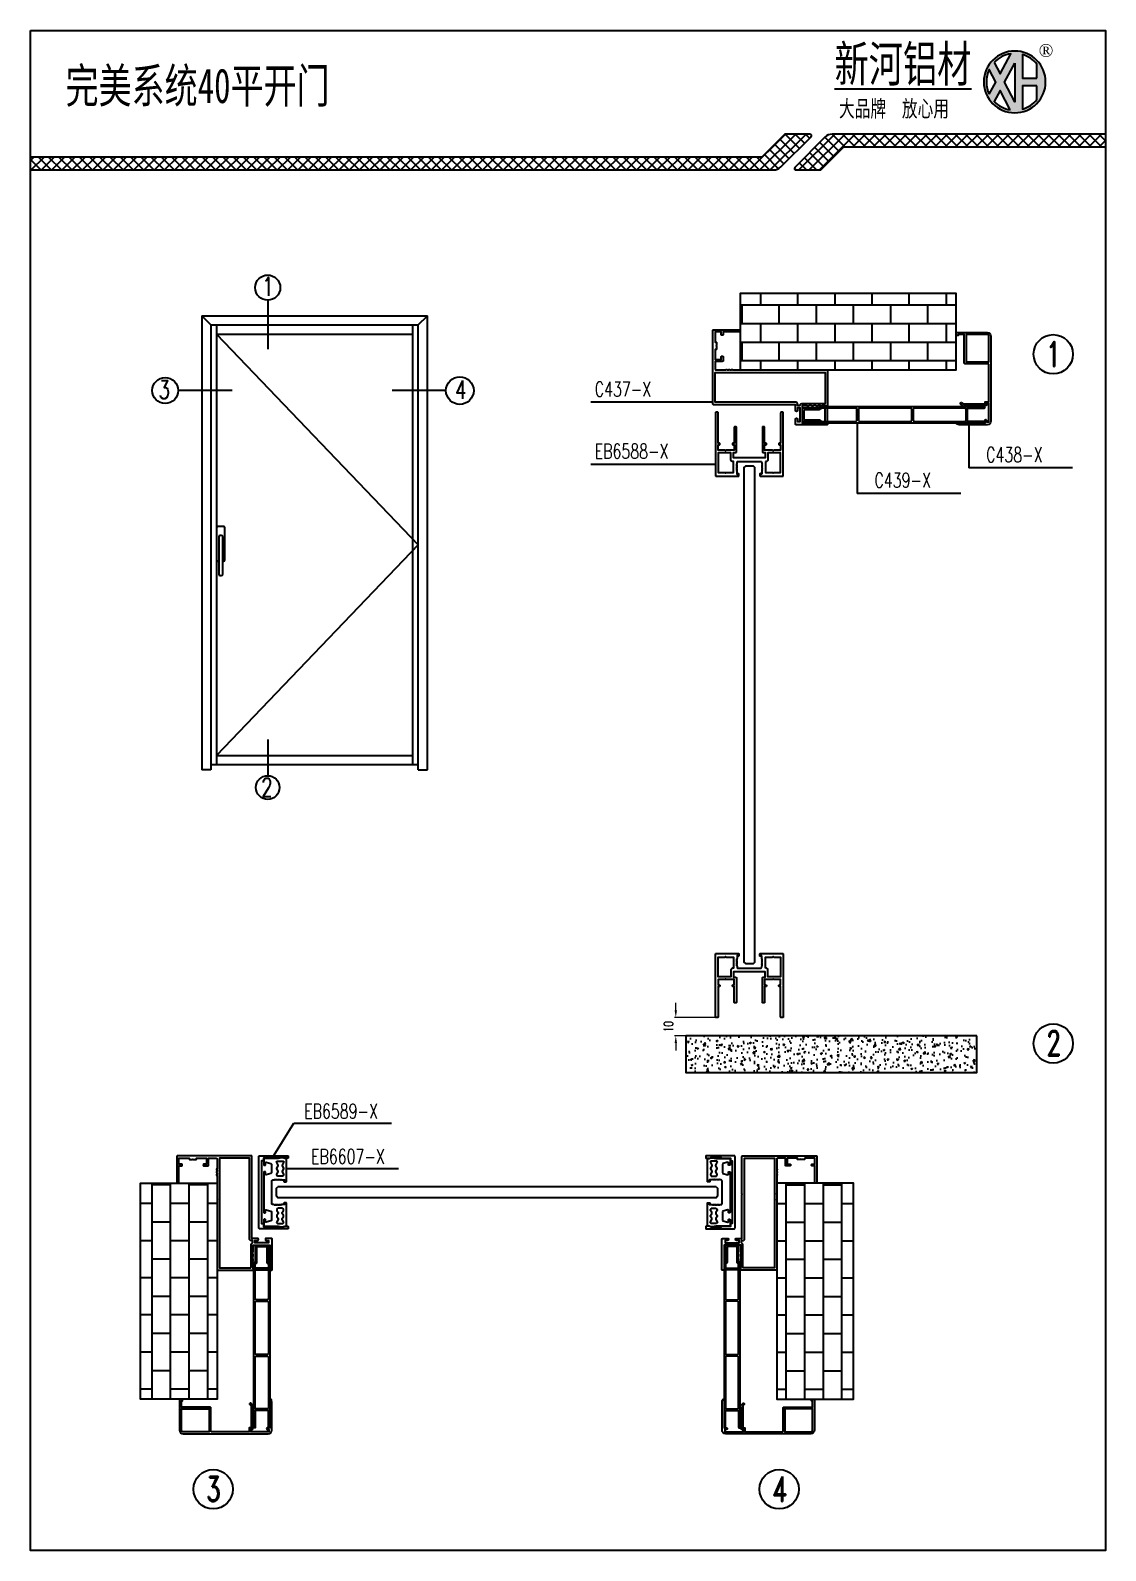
# Model space of a CAD drawing. Header units: millimetres. Extents: x 4423 to 13326, y -1516 to 5738.
# Drawn here: x 6052 to 6640, y 1513 to 2345 of the extents above; entities that cross this region are included whole.
import ezdxf

# ---------------------------------------------------------------- set-up
doc = ezdxf.new("R2010")
doc.units = ezdxf.units.MM
doc.header["$LTSCALE"] = 0.5
for name, color, linetype in [('墙体', 2, 'Continuous'), ('玻璃', 4, 'Continuous'), ('铝型材', 1, 'Continuous')]:
    doc.layers.add(name, color=color, linetype=linetype)
doc.styles.add('CTXT', font='romand.shx', dxfattribs={"width": 0.7, "height": 5})
doc.styles.add('宋体', font='', dxfattribs={"height": 3})
doc.styles.add('汇总标注', font='romand.shx', dxfattribs={"width": 0.7, "height": 5})
doc.styles.get('宋体').set_extended_font_data('SimSun')
doc.dimstyles.new('1汇总比例', dxfattribs={"dimscale": 0, "dimtxt": 5, "dimasz": 4, "dimexe": 0.7, "dimexo": 0.625, "dimgap": 1.5, "dimtad": 1, "dimzin": 9, "dimdsep": 46, "dimtxsty": '汇总标注', "dimcen": 0, "dimclrd": 3, "dimclre": 3, "dimclrt": 2, "dimadec": 1, "dimazin": 2, "dimtfac": 1, "dimtofl": 0, "dimtmove": 0, "dimatfit": 3, "dimfxl": 0, "dimtolj": 1, "dimlwd": 13, "dimlwe": 13, "dimarcsym": 0})

# ---------------------------------------------------------------- blocks, each defined once
blk = doc.blocks.new('*D257')
at = {"layer": 'Defpoints', "color": 0, "ltscale": 0.4, "transparency": 16777216}
for p in [(6427.05, 1804.57), (6404.62, 1794.57), (6427.05, 1794.57)]:
    blk.add_point(p, dxfattribs=at)
at = {"layer": '铝型材', "color": 3, "lineweight": 13, "ltscale": 0.4, "transparency": 16777216}
for p, q in [((6426.43, 1804.57), (6403.92, 1804.57)), ((6404.62, 1808.57), (6404.62, 1812.57)), ((6426.43, 1794.57), (6403.92, 1794.57)), ((6404.62, 1790.57), (6404.62, 1786.57))]:
    blk.add_line(p, q, dxfattribs=at)
at = {"layer": '铝型材', "color": 3, "ltscale": 0.4, "transparency": 16777216}
for points in [[(6403.96, 1808.57), (6405.29, 1808.57), (6404.62, 1804.57)], [(6403.96, 1790.57), (6405.29, 1790.57), (6404.62, 1794.57)]]:
    blk.add_solid(points, dxfattribs=at)
at = {"layer": '铝型材', "color": 2, "ltscale": 0.4, "transparency": 16777216, "insert": (6400.62, 1799.57), "char_height": 5, "attachment_point": 5, "rotation": 90, "style": '汇总标注'}
blk.add_mtext('\\A1;10', dxfattribs=at)
blk = doc.blocks.new('C437-X', base_point=(27.94, 34.58))
at = {"layer": '铝型材', "ltscale": 0.4}
for points in [[(73.14, 57.64), (73.14, 55.02, 1), (74.24, 55.02), (74.24, 56.24), (75.64, 56.24), (75.64, 48.74), (74.24, 48.74), (74.24, 50.12, 1), (73.14, 50.12), (73.14, 47.14), (49.14, 47.14), (48.94, 46.94), (48.74, 47.14), (28.44, 47.14, 0.414214), (27.94, 46.64), (27.94, 6.44, 0.414214), (28.24, 6.14), (42.64, 6.14, 0.414214), (42.94, 6.44), (42.94, 6.94, 0.414214), (42.64, 7.24), (33.54, 7.24), (33.54, 8.74, 0.414214), (33.24, 9.04), (32.84, 9.04, 0.414214), (32.54, 8.74), (32.54, 7.24), (29.24, 7.24), (29.24, 12.84), (29.84, 12.84, 0.414214), (30.04, 13.04), (30.04, 14.64), (29.84, 14.84), (30.04, 15.04), (30.04, 16.64, 0.414214), (29.84, 16.84), (29.24, 16.84), (29.24, 22.34), (32.54, 22.34), (32.54, 20.84, 0.414214), (32.84, 20.54), (33.24, 20.54, 0.414214), (33.54, 20.84), (33.54, 23.04, 0.414214), (33.24, 23.34), (29.24, 23.34), (29.24, 27.54, -0.414214), (29.74, 28.04), (35.13, 28.04, 1), (35.73, 28.04), (36.63, 28.04, 1), (37.23, 28.04), (38.13, 28.04, 1), (38.73, 28.04), (48.59, 28.04), (48.79, 28.24), (48.99, 28.04), (51.79, 28.04), (51.99, 28.24), (52.19, 28.04), (90.34, 28.04, 0.414214), (90.64, 28.34), (90.64, 47.53, 0.414214), (90.44, 47.73), (90.11, 47.73), (90.11, 48.13), (90.44, 48.46), (90.44, 56.22), (90.11, 56.54), (90.11, 56.94), (90.44, 56.94, 0.414214), (90.64, 57.14), (90.64, 57.84, 0.414214), (90.34, 58.14), (73.64, 58.14, 0.414214)], [(87.11, 47.77, -0.248199), (85.24, 47.77, 0.248199), (84.61, 47.77, -0.248199), (82.74, 47.77, 0.248199), (82.11, 47.77, -0.248199), (80.24, 47.77, 0.246609), (79.62, 47.77, -0.120725), (79.48, 47.73), (76.84, 47.73), (76.84, 56.94), (89.76, 56.94), (89.76, 56.54), (89.44, 56.22), (89.44, 48.46), (89.76, 48.13), (89.76, 47.73), (87.87, 47.73, -0.120776), (87.73, 47.77, 0.246609)], [(74.34, 46.74, -0.414214), (73.34, 45.74), (29.24, 45.74), (29.24, 29.34), (89.34, 29.34), (89.34, 46.33, 0.414214), (89.04, 46.63), (76.64, 46.63, -0.305047), (75.71, 47.26, 0.305047), (75.44, 47.44), (74.34, 47.44)]]:
    blk.add_lwpolyline(points, format="xyb", close=True, dxfattribs=at)
blk = doc.blocks.new('C438-X', base_point=(33.99, 29.08))
at = {"layer": '铝型材', "ltscale": 0.4}
for points in [[(17.15, 56.45, 0.132242), (15.14, 55.91, 0.766407), (15.29, 55.35), (30.79, 55.35), (30.79, 53.95, 1), (31.59, 53.95), (31.59, 54.85), (32.89, 54.85), (32.89, 44.85), (31.59, 44.85), (31.59, 45.65, 0.414214), (31.29, 45.95), (19.49, 45.95, 0.709215), (18.72, 46.32), (17.42, 45.02, 1), (18.06, 44.38), (18.73, 45.05), (30.79, 45.05), (30.79, 43.95), (32.89, 43.95), (32.89, 23.55, -0.414214), (32.39, 23.05), (19.89, 23.05, 0.414214), (19.39, 22.55), (19.39, 7.05), (15.99, 7.05), (15.99, 7.55), (14.99, 7.55), (14.99, 6.45, 0.414214), (15.49, 5.95), (31.99, 5.95, 0.414214), (33.99, 7.95), (33.99, 54.45, 0.414214), (31.99, 56.45)], [(32.89, 7.65, -0.414214), (32.29, 7.05), (20.39, 7.05), (20.39, 22.05), (32.89, 22.05)]]:
    blk.add_lwpolyline(points, format="xyb", close=True, dxfattribs=at)
blk = doc.blocks.new('C439-X', base_point=(52.6, 15.56))
at = {"layer": '铝型材', "ltscale": 0.4}
for points in [[(118.38, 7.56), (109.18, 7.56), (109.18, 14.76), (118.38, 14.76, 1), (118.38, 15.56), (28.07, 15.56), (28.07, 14.71), (18.78, 14.71), (18.78, 7.61), (28.07, 7.61), (28.07, 6.76), (118.38, 6.76, 1)], [(48.67, 8.26), (48.67, 14.06, 0.414214), (47.97, 14.76), (28.87, 14.76), (28.87, 14.61, -0.414214), (28.17, 13.91), (20.28, 13.91, 0.414214), (19.58, 13.21), (19.58, 9.11, 0.414214), (20.28, 8.41), (28.17, 8.41, -0.414214), (28.87, 7.71), (28.87, 7.56), (47.97, 7.56, 0.414214)], [(49.47, 14.06), (49.47, 8.26, 0.414214), (50.17, 7.56), (77.98, 7.56, 0.414214), (78.68, 8.26), (78.68, 14.06, 0.414214), (77.98, 14.76), (50.17, 14.76, 0.414214)], [(108.38, 8.26), (108.38, 14.06, 0.414214), (107.68, 14.76), (80.18, 14.76, 0.414214), (79.48, 14.06), (79.48, 8.26, 0.414214), (80.18, 7.56), (107.68, 7.56, 0.414214)]]:
    blk.add_lwpolyline(points, format="xyb", close=True, dxfattribs=at)
blk = doc.blocks.new('EB6588-X', base_point=(40.95, 39.28))
at = {"layer": '铝型材', "ltscale": 0.4}
for points in [[(47.36, 46.22), (47.05, 45.91, -0.668179), (46.7, 46.05), (46.7, 47.08, -0.414214), (46.9, 47.28), (59.15, 47.28, -0.414214), (59.45, 46.98), (59.45, 12.58, -0.414214), (59.15, 12.28), (58.35, 12.28, -0.414214), (58.05, 12.58), (58.05, 29.28), (57.35, 29.28, -0.414214), (57.05, 29.58), (57.05, 29.78, -0.414214), (57.35, 30.08), (58.05, 30.08), (58.05, 33.08), (54.25, 33.08), (53.95, 33.38), (53.65, 33.08), (49.25, 33.08), (49.25, 30.08), (49.95, 30.08, -0.414214), (50.25, 29.78), (50.25, 29.58, -0.414214), (49.95, 29.28), (49.25, 29.28), (49.25, 20.58, -0.414214), (48.95, 20.28), (48.35, 20.28, -0.414214), (48.05, 20.58), (48.05, 33.98, -0.414214), (48.35, 34.28), (49.55, 34.28), (49.55, 37.28), (32.35, 37.28), (32.35, 34.28), (33.55, 34.28, -0.414214), (33.85, 33.98), (33.85, 20.58, -0.414214), (33.55, 20.28), (32.95, 20.28, -0.414214), (32.65, 20.58), (32.65, 29.28), (31.95, 29.28, -0.414214), (31.65, 29.58), (31.65, 29.78, -0.414214), (31.95, 30.08), (32.65, 30.08), (32.65, 33.08), (28.25, 33.08), (27.95, 33.38), (27.65, 33.08), (23.85, 33.08), (23.85, 30.08), (24.55, 30.08, -0.414214), (24.85, 29.78), (24.85, 29.58, -0.414214), (24.55, 29.28), (23.85, 29.28), (23.85, 12.58, -0.414214), (23.55, 12.28), (22.75, 12.28, -0.414214), (22.45, 12.58), (22.45, 46.98, -0.414214), (22.75, 47.28), (35, 47.28, -0.414214), (35.2, 47.08), (35.2, 46.05, -0.668179), (34.86, 45.91), (34.55, 46.22, 0.668179), (34.2, 46.08), (34.2, 44.58), (33.9, 44.28), (34.2, 43.98), (33.9, 43.68), (34.2, 43.38), (33.9, 43.08), (34.2, 42.78), (33.9, 42.48), (34.2, 42.18), (33.9, 41.88), (34.2, 41.58), (33.9, 41.28), (34.2, 40.98), (33.9, 40.68), (34.2, 40.38), (34.2, 39.78, 0.414214), (34.7, 39.28), (47.2, 39.28, 0.414214), (47.7, 39.78), (47.7, 40.38), (48, 40.68), (47.7, 40.98), (48, 41.28), (47.7, 41.58), (48, 41.88), (47.7, 42.18), (48, 42.48), (47.7, 42.78), (48, 43.08), (47.7, 43.38), (48, 43.68), (47.7, 43.98), (48, 44.28), (47.7, 44.58), (47.7, 46.08, 0.668179)], [(30.85, 38.28), (30.85, 34.58), (23.95, 34.58), (23.95, 45.28), (27.65, 45.28), (27.95, 45.58), (28.25, 45.28), (32.2, 45.28), (32.2, 39.28), (31.85, 39.28, 0.414214)], [(49.7, 39.28), (49.7, 45.28), (53.65, 45.28), (53.95, 45.58), (54.25, 45.28), (57.95, 45.28), (57.95, 34.58), (51.05, 34.58), (51.05, 38.28, 0.414214), (50.05, 39.28)]]:
    blk.add_lwpolyline(points, format="xyb", close=True, dxfattribs=at)
blk = doc.blocks.new('EB6607-X', base_point=(28.53, 10.93))
at = {"layer": '铝型材', "ltscale": 0.4}
for points in [[(22.44, 17.56, 0.668179), (22.78, 17.7), (22.78, 18.74, 0.414214), (22.58, 18.94), (10.33, 18.94, 0.402142), (10.03, 18.65), (10.03, 17.94), (9.63, 16.97), (9.63, 16.17), (10.03, 14.33), (10.03, 6.74, 0.414214), (10.33, 6.44), (13.43, 6.44, 0.414214), (13.73, 6.74), (13.73, 7.14, 0.414214), (13.43, 7.44), (12.42, 7.44, -0.493145), (12.13, 7.81), (12.83, 10.41, -0.339454), (13.12, 10.64), (17.94, 10.64, -0.339454), (18.23, 10.41), (18.93, 7.81, -0.493145), (18.64, 7.44), (17.63, 7.44, 0.414214), (17.33, 7.14), (17.33, 6.74, 0.414214), (17.63, 6.44), (39.43, 6.44, 0.414214), (39.73, 6.74), (39.73, 7.14, 0.414214), (39.43, 7.44), (38.42, 7.44, -0.493145), (38.13, 7.81), (38.83, 10.41, -0.339454), (39.12, 10.64), (43.94, 10.64, -0.339454), (44.23, 10.41), (44.93, 7.81, -0.493145), (44.64, 7.44), (43.63, 7.44, 0.414214), (43.33, 7.14), (43.33, 6.74, 0.414214), (43.63, 6.44), (46.73, 6.44, 0.414214), (47.03, 6.74), (47.03, 14.33), (47.43, 16.17), (47.43, 16.97), (47.03, 17.94), (47.03, 18.65, 0.402142), (46.73, 18.94), (34.48, 18.94, 0.414214), (34.28, 18.74), (34.28, 17.7, 0.668179), (34.62, 17.56), (34.94, 17.88, -0.668179), (35.28, 17.74), (35.28, 16.24), (35.58, 15.94), (35.28, 15.64), (35.58, 15.34), (35.28, 15.04), (35.58, 14.74), (35.28, 14.44), (35.58, 14.14), (35.28, 13.84), (35.58, 13.54), (35.28, 13.24), (35.58, 12.94), (35.28, 12.64), (35.58, 12.34), (35.28, 12.04), (35.28, 11.44, -0.414214), (34.78, 10.94), (22.28, 10.94, -0.414214), (21.78, 11.44), (21.78, 12.04), (21.48, 12.34), (21.78, 12.64), (21.48, 12.94), (21.78, 13.24), (21.48, 13.54), (21.78, 13.84), (21.48, 14.14), (21.78, 14.44), (21.48, 14.74), (21.78, 15.04), (21.48, 15.34), (21.78, 15.64), (21.48, 15.94), (21.78, 16.24), (21.78, 17.74, -0.668179), (22.12, 17.88)], [(19.08, 13.68, -0.267949), (18.58, 13.68), (17.43, 14.34, 0.267949), (16.93, 14.34), (15.78, 13.68, -0.267949), (15.28, 13.68), (14.13, 14.34, 0.267949), (13.63, 14.34), (12.28, 13.56, -0.57735), (11.53, 13.99), (11.53, 16.88, -0.57735), (12.28, 17.31), (13.63, 16.53, 0.267949), (14.13, 16.53), (15.28, 17.2, -0.267949), (15.78, 17.2), (16.93, 16.53, 0.267949), (17.43, 16.53), (18.58, 17.2, -0.267949), (19.08, 17.2), (19.63, 16.88, -0.267949), (19.78, 16.62), (19.78, 14.25, -0.267949), (19.63, 13.99)], [(37.98, 13.68, 0.267949), (38.48, 13.68), (39.63, 14.34, -0.267949), (40.13, 14.34), (41.28, 13.68, 0.267949), (41.78, 13.68), (42.93, 14.34, -0.267949), (43.43, 14.34), (44.78, 13.56, 0.57735), (45.53, 13.99), (45.53, 16.88, 0.57735), (44.78, 17.31), (43.43, 16.53, -0.267949), (42.93, 16.53), (41.78, 17.2, 0.267949), (41.28, 17.2), (40.13, 16.53, -0.267949), (39.63, 16.53), (38.48, 17.2, 0.267949), (37.98, 17.2), (37.43, 16.88, 0.267949), (37.28, 16.62), (37.28, 14.25, 0.267949), (37.43, 13.99)]]:
    blk.add_lwpolyline(points, format="xyb", close=True, dxfattribs=at)
blk = doc.blocks.new('EB6589-X', base_point=(8.19, 19.02))
at = {"layer": '铝型材', "ltscale": 0.4}
blk.add_lwpolyline([(47.04, 16.34, -0.192258), (46.49, 17.72), (46.49, 19.02, -0.414214), (46.79, 19.32), (47.59, 19.32, -0.414214), (47.89, 19.02), (47.89, 3.82, -0.414214), (47.39, 3.32), (8.39, 3.32, -0.414214), (7.89, 3.82), (7.89, 19.02, -0.414214), (8.19, 19.32), (8.99, 19.32, -0.414214), (9.29, 19.02), (9.29, 17.72, -0.192258), (8.74, 16.34), (8.74, 15.03), (8.74, 11), (9.24, 10.5), (9.24, 5.82), (10.44, 5.82, -0.414214), (10.74, 5.52), (10.74, 4.82), (45.04, 4.82), (45.04, 5.52, -0.414214), (45.34, 5.82), (46.09, 5.82), (46.54, 5.82), (46.54, 10.5), (47.04, 11), (47.04, 15.03)], format="xyb", close=True, dxfattribs=at)

msp = doc.modelspace()

# ---------------------------------------------------------------- hatches: boundary and pattern name
at = {"layer": '墙体', "ltscale": 0.4}
h = msp.add_hatch(dxfattribs=at)
h.set_pattern_fill('AR-B816', color=256, scale=0.05, style=0)
h.set_pattern_definition([(0, (-7498.646, -1635.947), (0, 10.16), []), (90, (-7498.646, -1635.947), (-10.16, 10.16), [10.16, -10.16])])
h.paths.add_polyline_path([(6439.8542, 2158.8065), (6557.9542, 2158.8065), (6557.9542, 2200.6272), (6439.8542, 2200.6272)])
h = msp.add_hatch(dxfattribs=at)
h.set_pattern_fill('AR-CONC', color=256, scale=0.05, style=0)
h.set_pattern_definition([(50, (1368.225, -897.541), (9.109233, -0.796954), [0.9525, -10.4775]), (355, (1368.225, -897.541), (-1.762141, 9.552832), [0.762, -8.382]), (100.451, (1368.984, -897.6075), (7.347125, 8.755834), [0.8095, -8.9045]), (46.1842, (1368.225, -895.001), (13.553952, -2.102116), [1.42875, -15.71625]), (96.6356, (1369.354, -895.176), (11.870212, 12.371278), [1.21425, -13.35675]), (351.184, (1368.225, -895.001), (11.87023, 12.371256), [1.143, -12.573]), (21, (1369.495, -895.636), (7.580744, -5.113276), [0.9525, -10.4775]), (326, (1369.495, -895.636), (3.090101, 9.209398), [0.762, -8.382]), (71.4514, (1370.126, -896.062), (10.670825, 4.096143), [0.8095, -8.9045]), (37.5, (1368.2246, -897.541), (0.1544302, 4.227752), [0, -8.2804, 0, -8.509, 0, -8.41375]), (7.5, (1368.2246, -897.541), (3.340983, 5.0090287), [0, -4.8514, 0, -8.0899, 0, -3.20675]), (327.5, (1365.3925, -897.541), (6.7795298, -0.2864372), [0, -3.175, 0, -9.906, 0, -13.1445]), (317.5, (1364.1225, -897.541), (7.406459, 1.2713246), [0, -4.1275, 0, -6.5786, 0, -9.3345])])
h.paths.add_polyline_path([(6569.3216, 1794.5732), (6410.0669, 1794.5732), (6410.0669, 1774.5732), (6569.3216, 1774.5732)])
h = msp.add_hatch(dxfattribs=at)
h.set_pattern_fill('AR-B816', color=256, scale=0.05, angle=-90, style=0)
h.set_pattern_definition([(270, (9948.481, 15652.483), (-10.16, -2e-15), []), (180, (9948.481, 15652.483), (-10.16, 10.16), [10.16, -10.16])])
h.paths.add_polyline_path([(6153.7273, 1713.9824), (6153.7273, 1595.8824), (6111.9065, 1595.8824), (6111.9065, 1713.9824)])
h = msp.add_hatch(dxfattribs=at)
h.set_pattern_fill('AR-B816', color=256, scale=0.05, angle=-90, style=0)
h.set_pattern_definition([(270, (2665.138, 15652.483), (10.16, -2e-15), []), (360, (2665.138, 15652.483), (10.16, 10.16), [10.16, -10.16])])
h.paths.add_polyline_path([(6459.8919, 1713.9824), (6459.8919, 1595.8824), (6501.7127, 1595.8824), (6501.7127, 1713.9824)])
at = {"layer": '铝型材', "ltscale": 0.4}
h = msp.add_hatch(color=256, dxfattribs=at)
h.paths.add_polyline_path([(6589.9764, 2326.5995), (6589.9764, 2305.4877), (6584.3859, 2316.2211)], flags=16)
edge = h.paths.add_edge_path(flags=16)
edge.add_line((6602.092, 2314.2537), (6594.252, 2314.2537))
edge.add_line((6594.252, 2314.2537), (6594.252, 2301.4689))
edge.add_arc((6589.9764, 2316.3876), 15.5193, 285.9918131, 321.3226415)
edge.add_line((6602.092, 2306.689), (6602.092, 2314.2537))
edge = h.paths.add_edge_path(flags=16)
edge.add_line((6602.092, 2318.5215), (6602.092, 2326.0861))
edge.add_arc((6589.9764, 2316.3876), 15.5193, 38.6773585, 74.0081869)
edge.add_line((6594.252, 2331.3063), (6594.252, 2318.5215))
edge.add_line((6594.252, 2318.5215), (6602.092, 2318.5215))
edge = h.paths.add_edge_path(flags=16)
edge.add_line((6578.7294, 2327.0812), (6582.0028, 2320.7964))
edge.add_line((6582.0028, 2320.7964), (6587.9135, 2331.7692))
edge.add_arc((6589.9764, 2316.3876), 15.5193, 97.6385734, 136.4447587)
edge = h.paths.add_edge_path(flags=16)
edge.add_line((6575.9972, 2309.6474), (6579.5564, 2316.2547))
edge.add_line((6579.5564, 2316.2547), (6575.9873, 2323.1072))
edge.add_arc((6589.9764, 2316.3876), 15.5193, 154.3429743, 180)
edge.add_arc((6589.9764, 2316.3876), 15.5193, 180, 205.7413115)
edge = h.paths.add_edge_path(flags=16)
edge.add_line((6587.4638, 2301.073), (6581.9394, 2311.6795))
edge.add_line((6581.9394, 2311.6795), (6578.7203, 2305.7035))
edge.add_arc((6589.9764, 2316.3876), 15.5193, 223.5065419, 260.6825205)
edge = h.paths.add_edge_path()
edge.add_arc((6589.9764, 2316.3876), 16.9053, 180, 360)
edge.add_arc((6589.9764, 2316.3876), 16.9053, 0, 180)
at = {"layer": '铝型材'}
h = msp.add_hatch(dxfattribs=at)
h.set_pattern_fill('NET', color=1, scale=1.25, angle=45, style=0)
h.set_pattern_definition([(45, (4177.321, 264.3284), (-2.80633, 2.80633), []), (135, (4177.321, 264.3284), (-2.80633, -2.80633), [])])
h.paths.add_polyline_path([(6478.5722, 2286.3791, 0.66817864), (6477.9782, 2287.813), (6464.3254, 2287.813), (6451.7254, 2275.213), (6051.6602, 2275.213), (6051.6602, 2268.213), (6458.0866, 2268.213, 0.19891237), (6462.0464, 2269.8532)])
h = msp.add_hatch(dxfattribs=at)
h.set_pattern_fill('NET', color=3, scale=1.25, angle=45, style=0)
h.set_pattern_definition([(45, (782.7503, 1153.3364), (-2.80633, 2.80633), []), (135, (782.7503, 1153.3364), (-2.80633, -2.80633), [])])
h.paths.add_polyline_path([(6469.6806, 2269.647, 0.66817864), (6470.2745, 2268.213), (6483.9274, 2268.213), (6496.5274, 2280.813), (6639.6602, 2280.813), (6639.6602, 2287.813), (6490.1662, 2287.813, 0.19891237), (6486.2064, 2286.1728)])

# ---------------------------------------------------------------- linework, layer by layer
at = {"layer": '墙体', "ltscale": 0.4}
for points in [[(6439.8542, 2158.8065), (6557.9542, 2158.8065), (6557.9542, 2200.6272), (6439.8542, 2200.6272)], [(6569.3216, 1794.5732), (6410.0669, 1794.5732), (6410.0669, 1774.5732), (6569.3216, 1774.5732)], [(6153.7273, 1713.9824), (6153.7273, 1595.8824), (6111.9065, 1595.8824), (6111.9065, 1713.9824)], [(6459.8919, 1713.9824), (6459.8919, 1595.8824), (6501.7127, 1595.8824), (6501.7127, 1713.9824)]]:
    msp.add_lwpolyline(points, close=True, dxfattribs=at)
at = {"layer": '玻璃', "color": 4}
for points in [[(6442.6544, 2106.2065), (6441.8542, 2105.4063), (6441.8542, 1834.8732), (6442.6542, 1834.0732), (6447.0542, 1834.0732), (6447.8542, 1834.8732), (6447.8542, 2105.4065), (6447.0542, 2106.2065), (6442.6542, 2106.2065), (6441.8542, 2105.4065)], [(6426.6005, 1711.982), (6427.4005, 1711.182), (6427.4005, 1706.782), (6426.6005, 1705.982), (6187.0187, 1705.982), (6186.2187, 1706.782), (6186.2187, 1711.182), (6187.0187, 1711.982)], [(6426.6003, 1711.982), (6187.0189, 1711.982)]]:
    msp.add_lwpolyline(points, dxfattribs=at)
at = {"layer": '铝型材', "color": 1}
for p, q in [((6181.4407, 2196.9477), (6181.4407, 2170.1035)), ((6145.3932, 2188.4189), (6145.3932, 1940.0015)), ((6145.3932, 2188.4189), (6268.8078, 2188.4189)), ((6268.8078, 1940.0015), (6268.8078, 2188.4189)), ((6150.3932, 2183.4189), (6150.3932, 1940.0015)), ((6150.3932, 2183.4189), (6263.8078, 2183.4189)), ((6153.3932, 2183.4189), (6153.3932, 1942.9693)), ((6260.8078, 1942.9693), (6260.8078, 2183.4189)), ((6263.8078, 1940.0015), (6263.8078, 2183.4189)), ((6153.3932, 2178.4189), (6260.8078, 2178.4189)), ((6161.9091, 2147.5457), (6132.4873, 2147.5457)), ((6278.9394, 2147.5457), (6249.5176, 2147.5457)), ((6424.8542, 2141.1194), (6358.13, 2141.1194)), ((6426.3542, 2107.1715), (6358.13, 2107.1715)), ((6621.5002, 2105.2604), (6564.8721, 2105.2604)), ((6560.4245, 2091.2541), (6503.7964, 2091.2541)), ((6181.4407, 1956.7024), (6181.4407, 1936.8597)), ((6153.3932, 1947.9693), (6260.8078, 1947.9693)), ((6150.3932, 1942.9693), (6263.8078, 1942.9693)), ((6184.7273, 1729.0236), (6195.7778, 1746.7514)), ((6195.7778, 1746.7514), (6249.1805, 1746.7514)), ((6191.7187, 1721.9653), (6252.904, 1721.9653))]:
    msp.add_line(p, q, dxfattribs=at)
at = {"layer": '铝型材', "ltscale": 0.4}
for p, q in [((6150.3932, 2183.4189), (6145.3932, 2188.4189)), ((6263.8078, 2183.4189), (6268.8078, 2188.4189)), ((6503.7964, 2129.9065), (6503.7964, 2091.2541)), ((6564.8721, 2128.8065), (6564.8721, 2105.2604)), ((6150.3932, 1940.0015), (6145.3932, 1940.0015)), ((6263.8078, 1940.0015), (6268.8078, 1940.0015))]:
    msp.add_line(p, q, dxfattribs=at)
at = {"layer": '铝型材', "color": 1}
for points in [[(6051.6602, 2344.5663), (6639.6602, 2344.5663), (6639.6602, 1512.9663), (6051.6602, 1512.9663)], [(6589.9764, 2326.5995), (6589.9764, 2305.4877), (6584.3859, 2316.2211)]]:
    msp.add_lwpolyline(points, close=True, dxfattribs=at)
for points in [[(6573.0711, 2316.3876, 1), (6606.8817, 2316.3876, 1)], [(6578.7294, 2327.0812), (6582.0028, 2320.7964), (6587.9135, 2331.7692, 0.17096091)], [(6602.092, 2318.5215), (6602.092, 2326.0861, 0.15539276), (6594.252, 2331.3063), (6594.252, 2318.5215)], [(6575.9972, 2309.6474), (6579.5564, 2316.2547), (6575.9873, 2323.1072, 0.11241993), (6574.4571, 2316.3876, 0.11279236)], [(6602.092, 2314.2537), (6594.252, 2314.2537), (6594.252, 2301.4689, 0.15539276), (6602.092, 2306.689)], [(6587.4638, 2301.073), (6581.9394, 2311.6795), (6578.7203, 2305.7035, 0.16364866)], [(6155.3871, 2046.3872), (6156.0581, 2046.3872, 0.41421356), (6156.8069, 2047.136), (6156.8069, 2067.5061, 0.41421356), (6156.0581, 2068.2549), (6155.3871, 2068.2549, 0.41421356), (6154.6383, 2067.5061), (6154.6383, 2047.136, 0.41421356)]]:
    msp.add_lwpolyline(points, format="xyb", close=True, dxfattribs=at)
for points in [[(6051.6602, 2268.213), (6458.0866, 2268.213, 0.19891237), (6462.0464, 2269.8532), (6478.5722, 2286.3791, 0.66817864), (6477.9782, 2287.813), (6464.3254, 2287.813), (6451.7254, 2275.213), (6051.6602, 2275.213)], [(6156.8069, 2054.2126), (6157.3032, 2054.2126, 0.41421356), (6158.052, 2054.9614), (6158.052, 2072.4945, 0.41421356), (6157.3032, 2073.2433), (6154.142, 2073.2433, 0.41421356), (6153.3932, 2072.4945), (6153.3932, 2054.9614, 0.41421356), (6154.142, 2054.2126), (6154.6383, 2054.2126)]]:
    msp.add_lwpolyline(points, format="xyb", dxfattribs=at)
at = {"layer": '铝型材', "color": 3}
msp.add_lwpolyline([(6639.6602, 2287.813), (6490.1662, 2287.813, 0.19891237), (6486.2064, 2286.1728), (6469.6806, 2269.647, 0.66817864), (6470.2745, 2268.213), (6483.9274, 2268.213), (6496.5274, 2280.813), (6639.6602, 2280.813)], format="xyb", dxfattribs=at)
at = {"layer": '铝型材', "color": 1}
msp.add_lwpolyline([(6153.3932, 2178.4189), (6263.8078, 2063.1941), (6153.3932, 1947.9693)], dxfattribs=at)
for centre, radius in [((6181.4407, 2203.8374), 6.8897), ((6125.3859, 2147.5457), 7.1014), ((6286.5084, 2147.5457), 7.569), ((6181.4407, 1930.3861), 6.4736)]:
    msp.add_circle(centre, radius, dxfattribs=at)
at = {"layer": '铝型材', "color": 1, "ltscale": 0.4}
for centre in [(6611.0446, 2167.4023), (6611.0446, 1790.3692), (6151.6097, 1546.5254), (6461.126, 1546.5254)]:
    msp.add_circle(centre, 10.752, dxfattribs=at)

# ---------------------------------------------------------------- block references
at = {"layer": '铝型材', "ltscale": 0.4, "xscale": -1}
for name, p, rotation in [('C437-X', (6424.8542, 2152.2738), 180), ('C438-X', (6576.9542, 2156.1724), 180), ('EB6588-X', (6444.8542, 2108.7065), 180), ('EB6589-X', (6421.2919, 1728.6824), 90), ('EB6607-X', (6429.9005, 1708.982), 90), ('C437-X', (6453.3593, 1728.9824), 90), ('C439-X', (6173.8273, 1646.2605), 90), ('C438-X', (6457.2579, 1576.8824), 90)]:
    msp.add_blockref(name, p, dxfattribs=dict(at, rotation=rotation))
at = {"layer": '铝型材', "ltscale": 0.4}
for name, p in [('C439-X', (6507.5762, 2138.7065)), ('EB6588-X', (6444.8542, 1831.5732))]:
    msp.add_blockref(name, p, dxfattribs=at)
at = {"layer": '铝型材', "ltscale": 0.4, "rotation": 270}
for name, p in [('C437-X', (6160.2599, 1728.9824)), ('EB6589-X', (6192.3273, 1728.6824)), ('EB6607-X', (6183.7187, 1708.982)), ('C439-X', (6439.7919, 1646.2605)), ('C438-X', (6156.3613, 1576.8824))]:
    msp.add_blockref(name, p, dxfattribs=at)

# ---------------------------------------------------------------- texts
at = {"layer": '铝型材', "color": 1, "style": 'CTXT', "width": 0.7}
for s, height, p in [('1', 10.125, (6178.4581, 2199.2959)), ('1', 13.6249, (6607.187, 2160.7337)), ('3', 10.125, (6121.8325, 2143.0042)), ('4', 10.125, (6283.9413, 2142.9577)), ('C437-X', 8.1, (6360.2926, 2144.3047)), ('EB6588-X', 8.1, (6360.2926, 2110.3568)), ('C438-X', 8.1, (6574.3391, 2108.4457)), ('C439-X', 8.1, (6513.2634, 2094.4394)), ('2', 10.125, (6177.9819, 1925.4312)), ('2', 13.6249, (6607.187, 1783.7006)), ('EB6589-X', 8.1, (6201.3937, 1749.2576)), ('EB6607-X', 8.1, (6205.1172, 1724.4715)), ('3', 13.6249, (6147.7522, 1539.8569)), ('4', 13.6249, (6457.2684, 1539.8569))]:
    msp.add_text(s, height=height, dxfattribs=at).set_placement(p)
at = {"layer": '铝型材', "color": 1, "attachment_point": 1}
for s, insert, char_height, width, style in [('{\\fMicrosoft YaHei|b1|i0|c134|p34;\\L新河铝材}', (6491.4236, 2336.0549), 19.6, 141.869464, 'CTXT'), ('{\\fBook Antiqua|b0|i0|c0|p16;®}', (6603.0639, 2337.0843), 7, 19.754786, '宋体'), ('{\\fNSimSun|b0|i0|c134|p49;完美系统40平开门}', (6070.9247, 2323.7682), 18.9, 513.345865, 'CTXT'), ('{\\fKaiTi|b0|i0|c134|p49;\\C1;大品牌 \\Fromand.shx|c0; \\fKaiTi|b0|i0|c134|p49;放心用}', (6493.8673, 2306.2928), 9, 89.324037, 'CTXT')]:
    msp.add_mtext(s, dxfattribs=dict(at, insert=insert, char_height=char_height, width=width, style=style))

# ---------------------------------------------------------------- dimensions: what is measured, and where the dimension line sits
at = {"layer": '铝型材', "ltscale": 0.4}
dim = msp.add_linear_dim(base=(6404.6241, 1794.5732), p1=(6427.0542, 1804.5732), p2=(6427.0542, 1794.5732), angle=90, dimstyle='1汇总比例', override={"dimscale": 1}, dxfattribs=at)
dim.commit()
dim.dimension.update_dxf_attribs({"geometry": '*D257', "text_midpoint": (6400.6241, 1799.5732)})

doc.saveas('drawing.dxf')
